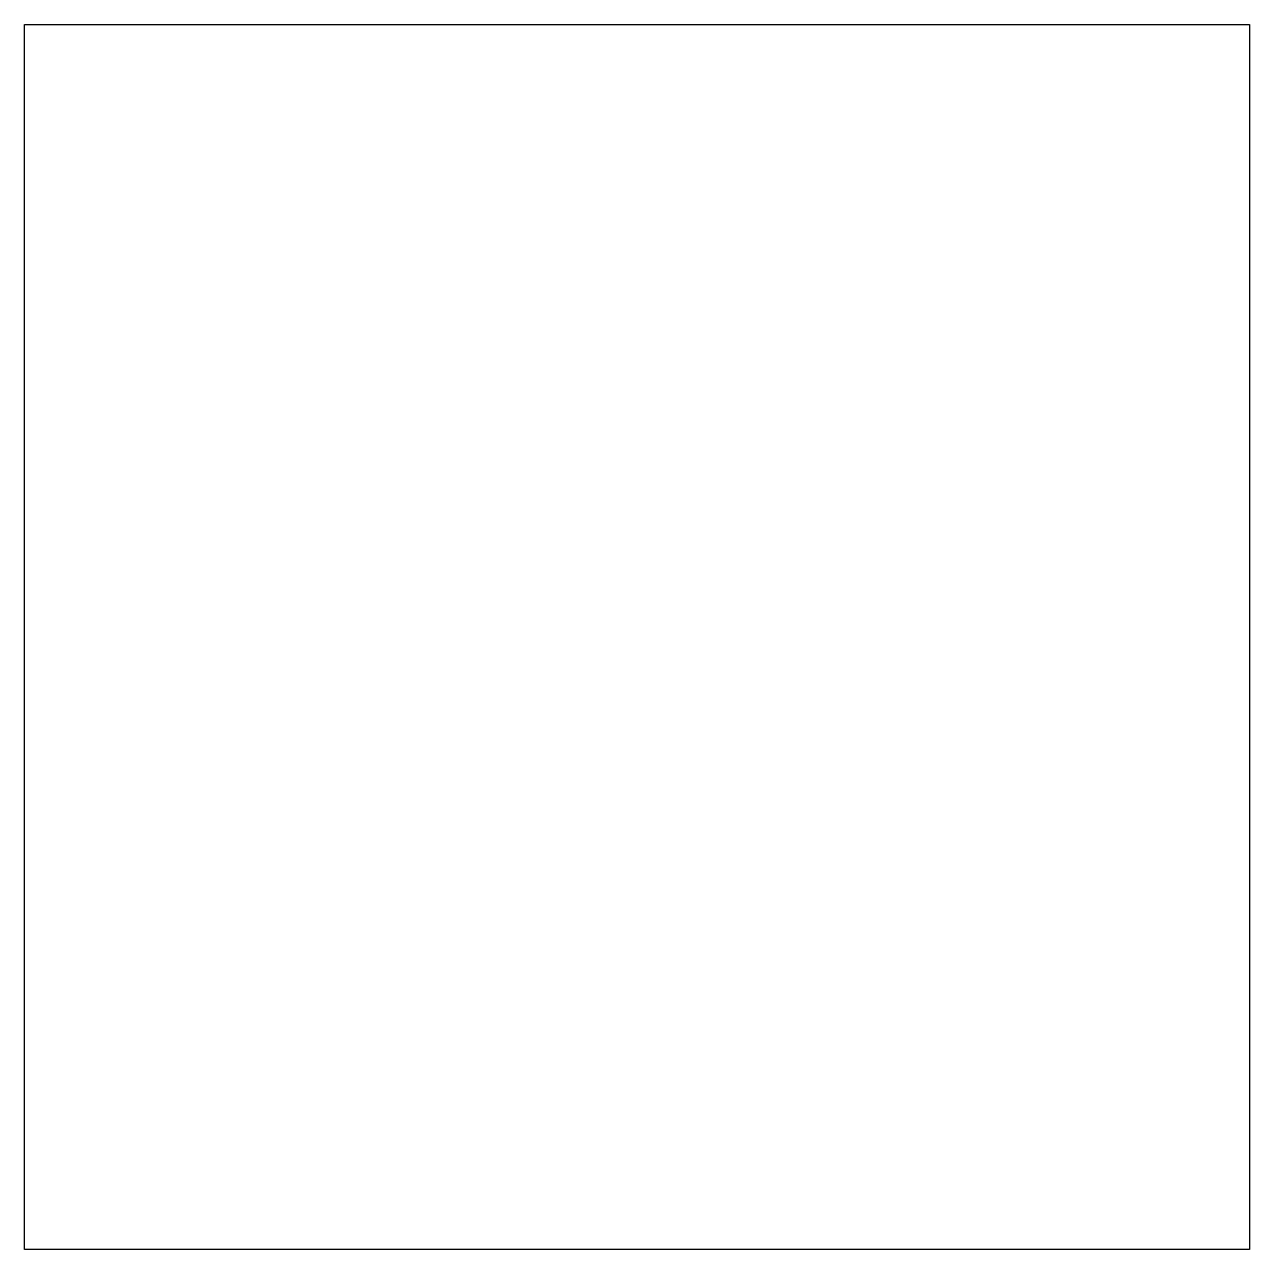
# Model space of a CAD drawing. Header units: millimetres. Extents: x 0 to 41, y 0 to 41.
import ezdxf

# ---------------------------------------------------------------- set-up
doc = ezdxf.new("R2010")
doc.units = ezdxf.units.MM
doc.layers.get('0').update_dxf_attribs({"color": 6, "lineweight": 25, "true_color": 0xff00ff})
picture_1 = doc.add_image_def('image1.jpeg', size_in_pixel=(2050, 2050))

msp = doc.modelspace()

# ---------------------------------------------------------------- pictures from other files: only their frames are drawn
image = msp.add_image(picture_1, insert=(0, 0), size_in_units=(41, 41))
image.dxf.flags = 7

doc.saveas('drawing.dxf')
